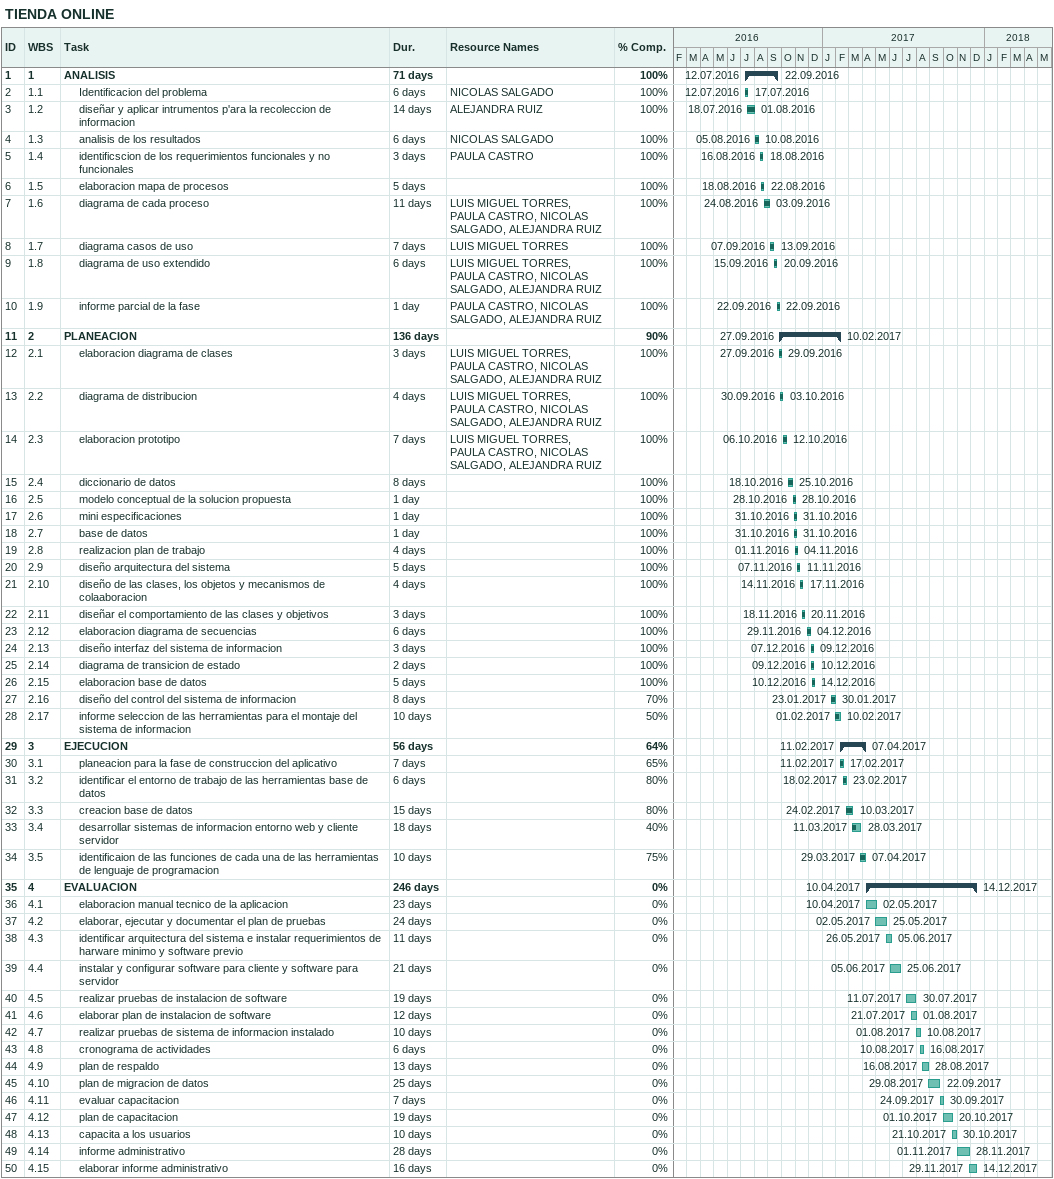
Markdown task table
TIENDA ONLINE

| ID | WBS | Task | Duration | Start | Finish | Resources | % complete |
|---|---|---|---|---|---|---|---|
| 1 | 1 | **ANALISIS** | 71d | 2016-07-12 | 2016-09-22 |  | 100 |
| 2 | 1.1 | Identificacion del problema | 6d | 2016-07-12 | 2016-07-17 | NICOLAS SALGADO | 100 |
| 3 | 1.2 | diseñar y aplicar intrumentos p'ara la recoleccion de informacion | 14d | 2016-07-18 | 2016-08-01 | ALEJANDRA RUIZ | 100 |
| 4 | 1.3 | analisis de los resultados | 6d | 2016-08-05 | 2016-08-10 | NICOLAS SALGADO | 100 |
| 5 | 1.4 | identificscion de los requerimientos funcionales y no funcionales | 3d | 2016-08-16 | 2016-08-18 | PAULA CASTRO | 100 |
| 6 | 1.5 | elaboracion mapa de procesos | 5d | 2016-08-18 | 2016-08-22 |  | 100 |
| 7 | 1.6 | diagrama de cada proceso | 11d | 2016-08-24 | 2016-09-03 | LUIS MIGUEL TORRES, PAULA CASTRO, NICOLAS SALGADO, ALEJANDRA RUIZ | 100 |
| 8 | 1.7 | diagrama casos de uso | 7d | 2016-09-07 | 2016-09-13 | LUIS MIGUEL TORRES | 100 |
| 9 | 1.8 | diagrama de uso extendido | 6d | 2016-09-15 | 2016-09-20 | LUIS MIGUEL TORRES, PAULA CASTRO, NICOLAS SALGADO, ALEJANDRA RUIZ | 100 |
| 10 | 1.9 | informe parcial de la fase | 1d | 2016-09-22 | 2016-09-22 | PAULA CASTRO, NICOLAS SALGADO, ALEJANDRA RUIZ | 100 |
| 11 | 2 | **PLANEACION** | 136d | 2016-09-27 | 2017-02-10 |  | 90 |
| 12 | 2.1 | elaboracion diagrama de clases | 3d | 2016-09-27 | 2016-09-29 | LUIS MIGUEL TORRES, PAULA CASTRO, NICOLAS SALGADO, ALEJANDRA RUIZ | 100 |
| 13 | 2.2 | diagrama de distribucion | 4d | 2016-09-30 | 2016-10-03 | LUIS MIGUEL TORRES, PAULA CASTRO, NICOLAS SALGADO, ALEJANDRA RUIZ | 100 |
| 14 | 2.3 | elaboracion prototipo | 7d | 2016-10-06 | 2016-10-12 | LUIS MIGUEL TORRES, PAULA CASTRO, NICOLAS SALGADO, ALEJANDRA RUIZ | 100 |
| 15 | 2.4 | diccionario de datos | 8d | 2016-10-18 | 2016-10-25 |  | 100 |
| 16 | 2.5 | modelo conceptual de la solucion propuesta | 1d | 2016-10-28 | 2016-10-28 |  | 100 |
| 17 | 2.6 | mini especificaciones | 1d | 2016-10-31 | 2016-10-31 |  | 100 |
| 18 | 2.7 | base de datos | 1d | 2016-10-31 | 2016-10-31 |  | 100 |
| 19 | 2.8 | realizacion plan de trabajo | 4d | 2016-11-01 | 2016-11-04 |  | 100 |
| 20 | 2.9 | diseño arquitectura del sistema | 5d | 2016-11-07 | 2016-11-11 |  | 100 |
| 21 | 2.10 | diseño de las clases, los objetos y mecanismos de colaaboracion | 4d | 2016-11-14 | 2016-11-17 |  | 100 |
| 22 | 2.11 | diseñar el comportamiento de las clases y objetivos | 3d | 2016-11-18 | 2016-11-20 |  | 100 |
| 23 | 2.12 | elaboracion diagrama de secuencias | 6d | 2016-11-29 | 2016-12-04 |  | 100 |
| 24 | 2.13 | diseño interfaz del sistema de informacion | 3d | 2016-12-07 | 2016-12-09 |  | 100 |
| 25 | 2.14 | diagrama de transicion de estado | 2d | 2016-12-09 | 2016-12-10 |  | 100 |
| 26 | 2.15 | elaboracion base de datos | 5d | 2016-12-10 | 2016-12-14 |  | 100 |
| 27 | 2.16 | diseño del control del sistema de informacion | 8d | 2017-01-23 | 2017-01-30 |  | 70 |
| 28 | 2.17 | informe seleccion de las herramientas para el montaje del sistema de informacion | 10d | 2017-02-01 | 2017-02-10 |  | 50 |
| 29 | 3 | **EJECUCION** | 56d | 2017-02-11 | 2017-04-07 |  | 64 |
| 30 | 3.1 | planeacion para la fase de construccion del aplicativo | 7d | 2017-02-11 | 2017-02-17 |  | 65 |
| 31 | 3.2 | identificar el entorno de trabajo de las herramientas base de datos | 6d | 2017-02-18 | 2017-02-23 |  | 80 |
| 32 | 3.3 | creacion base de datos | 15d | 2017-02-24 | 2017-03-10 |  | 80 |
| 33 | 3.4 | desarrollar sistemas de informacion entorno web y cliente servidor | 18d | 2017-03-11 | 2017-03-28 |  | 40 |
| 34 | 3.5 | identificaion de las funciones de cada una de las herramientas de lenguaje de programacion | 10d | 2017-03-29 | 2017-04-07 |  | 75 |
| 35 | 4 | **EVALUACION** | 246d | 2017-04-10 | 2017-12-14 |  | 0 |
| 36 | 4.1 | elaboracion manual tecnico de la aplicacion | 23d | 2017-04-10 | 2017-05-02 |  | 0 |
| 37 | 4.2 | elaborar, ejecutar y documentar el plan de pruebas | 24d | 2017-05-02 | 2017-05-25 |  | 0 |
| 38 | 4.3 | identificar arquitectura del sistema e instalar requerimientos de harware minimo y software previo | 11d | 2017-05-26 | 2017-06-05 |  | 0 |
| 39 | 4.4 | instalar y configurar software para cliente y software para servidor | 21d | 2017-06-05 | 2017-06-25 |  | 0 |
| 40 | 4.5 | realizar pruebas de instalacion de software | 19d | 2017-07-11 | 2017-07-30 |  | 0 |
| 41 | 4.6 | elaborar plan de instalacion de software | 12d | 2017-07-21 | 2017-08-01 |  | 0 |
| 42 | 4.7 | realizar pruebas de sistema de informacion instalado | 10d | 2017-08-01 | 2017-08-10 |  | 0 |
| 43 | 4.8 | cronograma de actividades | 6d | 2017-08-10 | 2017-08-16 |  | 0 |
| 44 | 4.9 | plan de respaldo | 13d | 2017-08-16 | 2017-08-28 |  | 0 |
| 45 | 4.10 | plan de migracion de datos | 25d | 2017-08-29 | 2017-09-22 |  | 0 |
| 46 | 4.11 | evaluar capacitacion | 7d | 2017-09-24 | 2017-09-30 |  | 0 |
| 47 | 4.12 | plan de capacitacion | 19d | 2017-10-01 | 2017-10-20 |  | 0 |
| 48 | 4.13 | capacita a los usuarios | 10d | 2017-10-21 | 2017-10-30 |  | 0 |
| 49 | 4.14 | informe administrativo | 28d | 2017-11-01 | 2017-11-28 |  | 0 |
| 50 | 4.15 | elaborar informe administrativo | 16d | 2017-11-29 | 2017-12-14 |  | 0 |
